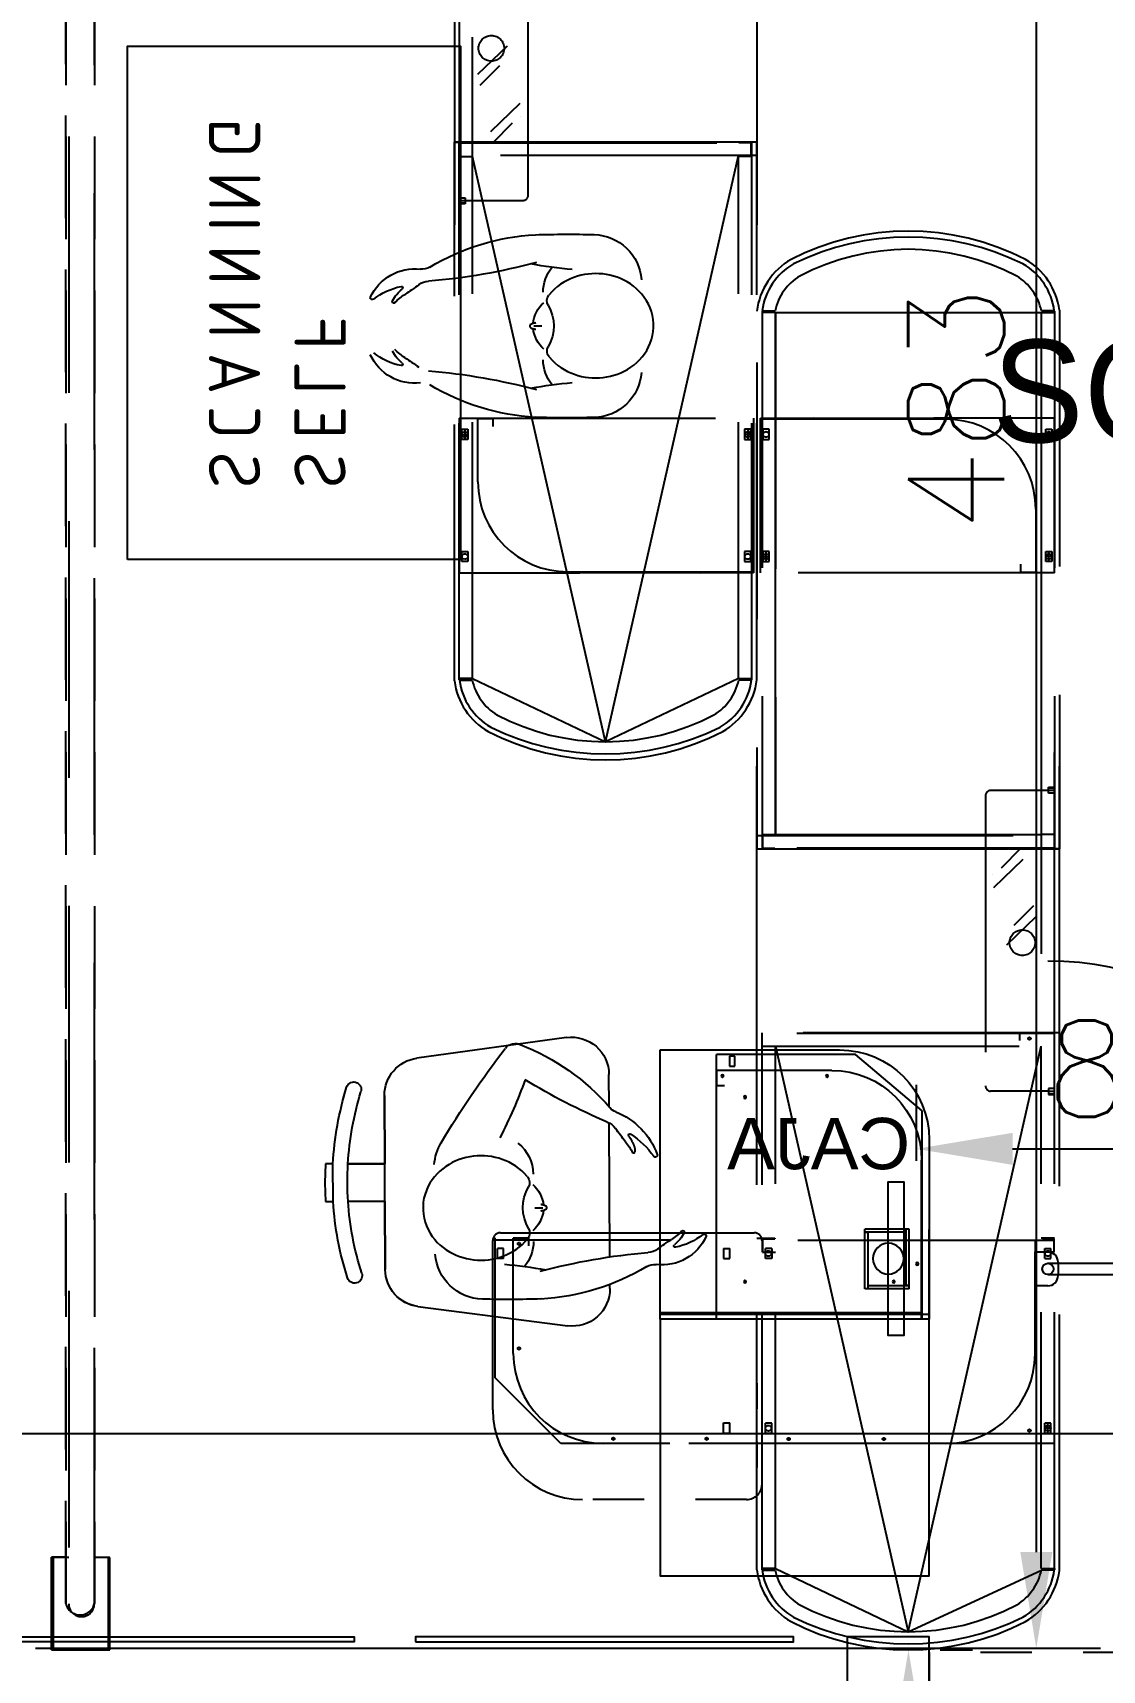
# Model space of a CAD drawing. Header units: millimetres. Extents: x 340 to 1003762, y 22 to 362022.
# Drawn here: x 402.061 to 404.147, y 42.356 to 45.548 of the extents above; entities that cross this region are included whole.
import ezdxf
from ezdxf.xclip import XClip

# ---------------------------------------------------------------- set-up
doc = ezdxf.new("R2010")
doc.units = ezdxf.units.MM
doc.header["$XCLIPFRAME"] = 0
for name, pattern in [('LSBB_P_002 - PLANTA 1° NIVEL SALA DE VENTAS$0$000_ALTILLO PROPUESTA$0$HIDDEN', [0.375, 0.25, -0.125]), ('LSBB_P_002 - PLANTA 1° NIVEL SALA DE VENTAS$0$DASHED', [0.75, 0.5, -0.25]), ('LSBB_P_002 - PLANTA 1° NIVEL SALA DE VENTAS$0$HIDDEN', [0.375, 0.25, -0.125])]:
    doc.linetypes.add(name, pattern=pattern)
for name, color, linetype in [('LSBB_P_002 - PLANTA 1° NIVEL SALA DE VENTAS$0$A-CHECKOUTS', 6, 'Continuous'), ('LSBB_P_002 - PLANTA 1° NIVEL SALA DE VENTAS$0$A-DEMOLICIONES', 30, 'LSBB_P_002 - PLANTA 1° NIVEL SALA DE VENTAS$0$DASHED'), ('LSBB_P_002 - PLANTA 1° NIVEL SALA DE VENTAS$0$COTAS 125', 2, 'Continuous'), ('XREF', 7, 'Continuous')]:
    doc.layers.add(name, color=color, linetype=linetype)
doc.styles.add('LSBB_P_002 - PLANTA 1° NIVEL SALA DE VENTAS$0$1208_Planta Primer Nivel$0$1404_Plate_Nivel Supermercado$0$ESTILO 1', font='arial.ttf', dxfattribs={"height": 0.24})
doc.styles.add('LSBB_P_002 - PLANTA 1° NIVEL SALA DE VENTAS$0$1208_Planta Primer Nivel$0$1409_Plate_1$0$1404_Sala de Ventas$0$Estilo1', font='arial.ttf', dxfattribs={"height": 0.24})
doc.styles.add('LSBB_P_002 - PLANTA 1° NIVEL SALA DE VENTAS$0$ROMANS', font='romans')
doc.dimstyles.new('LSBB_P_002 - PLANTA 1° NIVEL SALA DE VENTAS$0$DIMENSION-125', dxfattribs={"dimscale": 125, "dimtxt": 0.0015, "dimasz": 0.0015, "dimexe": 0.001, "dimexo": 0.0005, "dimgap": 0.0005, "dimtad": 1, "dimdec": 0, "dimlfac": 100, "dimzin": 0, "dimdsep": 46, "dimtxsty": 'LSBB_P_002 - PLANTA 1° NIVEL SALA DE VENTAS$0$ROMANS', "dimcen": 0.004, "dimclrd": 4, "dimclre": 8, "dimclrt": 3, "dimadec": 0, "dimazin": 0, "dimtfac": 1, "dimtdec": 0, "dimtix": 1, "dimtofl": 0, "dimtmove": 2, "dimatfit": 3, "dimfxl": 0, "dimtolj": 1, "dimtzin": 0, "dimarcsym": 0})

# ---------------------------------------------------------------- blocks, each defined once
blk = doc.blocks.new('*D265')
at = {"layer": 'LSBB_P_002 - PLANTA 1° NIVEL SALA DE VENTAS$0$COTAS 125', "color": 8, "linetype": 'Continuous', "lineweight": -2, "transparency": 16777216}
for p, q in [((819.1199, 257.2156), (819.1828, 257.2156)), ((819.9275, 253.2156), (818.9328, 253.2156))]:
    blk.add_line(p, q, dxfattribs=at)
at = {"layer": 'LSBB_P_002 - PLANTA 1° NIVEL SALA DE VENTAS$0$COTAS 125', "linetype": 'Continuous', "lineweight": -2, "transparency": 16777216}
blk.add_line((819.0578, 257.0281), (819.0578, 253.4031), dxfattribs=at)
at = {"layer": 'LSBB_P_002 - PLANTA 1° NIVEL SALA DE VENTAS$0$COTAS 125', "transparency": 16777216}
for points in [[(819.0266, 257.0281), (819.0891, 257.0281), (819.0578, 257.2156)], [(819.0266, 253.4031), (819.0891, 253.4031), (819.0578, 253.2156)]]:
    blk.add_solid(points, dxfattribs=at)
at = {"layer": 'LSBB_P_002 - PLANTA 1° NIVEL SALA DE VENTAS$0$COTAS 125', "color": 2, "transparency": 16777216, "insert": (818.9016, 255.2156), "char_height": 0.1875, "attachment_point": 5, "rotation": 90, "style": 'LSBB_P_002 - PLANTA 1° NIVEL SALA DE VENTAS$0$ROMANS'}
blk.add_mtext('\\A1;400', dxfattribs=at)
blk = doc.blocks.new('*D528')
at = {"layer": 'LSBB_P_002 - PLANTA 1° NIVEL SALA DE VENTAS$0$COTAS 125', "color": 8, "linetype": 'Continuous', "lineweight": -2, "transparency": 16777216}
for p, q in [((817.1368, 262.0489, 0), (819.4321, 262.0489, 0)), ((817.3554, 257.2189, 0), (819.4321, 257.2189, 0))]:
    blk.add_line(p, q, dxfattribs=at)
at = {"layer": 'LSBB_P_002 - PLANTA 1° NIVEL SALA DE VENTAS$0$COTAS 125', "linetype": 'Continuous', "lineweight": -2, "transparency": 16777216}
blk.add_line((819.3071, 261.8614, 0), (819.3071, 257.4064, 0), dxfattribs=at)
at = {"layer": 'LSBB_P_002 - PLANTA 1° NIVEL SALA DE VENTAS$0$COTAS 125', "transparency": 16777216}
for points in [[(819.2759, 261.8614, 0), (819.3384, 261.8614, 0), (819.3071, 262.0489, 0)], [(819.2759, 257.4064, 0), (819.3384, 257.4064, 0), (819.3071, 257.2189, 0)]]:
    blk.add_solid(points, dxfattribs=at)
at = {"layer": 'LSBB_P_002 - PLANTA 1° NIVEL SALA DE VENTAS$0$COTAS 125', "color": 2, "transparency": 16777216, "insert": (819.1509, 259.6339, 0), "char_height": 0.1875, "attachment_point": 5, "rotation": 90, "style": 'LSBB_P_002 - PLANTA 1° NIVEL SALA DE VENTAS$0$ROMANS'}
blk.add_mtext('\\A1;483', dxfattribs=at)
blk = doc.blocks.new('*D529')
at = {"layer": 'LSBB_P_002 - PLANTA 1° NIVEL SALA DE VENTAS$0$COTAS 125', "color": 8, "linetype": 'Continuous', "lineweight": -2, "transparency": 16777216}
for p, q in [((817.0743, 257.3464, 0), (817.0743, 257.7624, 0)), ((822.7223, 257.3464, 0), (822.7223, 257.7624, 0))]:
    blk.add_line(p, q, dxfattribs=at)
at = {"layer": 'LSBB_P_002 - PLANTA 1° NIVEL SALA DE VENTAS$0$COTAS 125', "linetype": 'Continuous', "lineweight": -2, "transparency": 16777216}
blk.add_line((817.2618, 257.6374, 0), (822.5348, 257.6374, 0), dxfattribs=at)
at = {"layer": 'LSBB_P_002 - PLANTA 1° NIVEL SALA DE VENTAS$0$COTAS 125', "transparency": 16777216}
for points in [[(817.2618, 257.6687, 0), (817.2618, 257.6062, 0), (817.0743, 257.6374, 0)], [(822.5348, 257.6687, 0), (822.5348, 257.6062, 0), (822.7223, 257.6374, 0)]]:
    blk.add_solid(points, dxfattribs=at)
at = {"layer": 'LSBB_P_002 - PLANTA 1° NIVEL SALA DE VENTAS$0$COTAS 125', "color": 2, "transparency": 16777216, "insert": (819.8983, 257.7937, 0), "char_height": 0.1875, "attachment_point": 5, "style": 'LSBB_P_002 - PLANTA 1° NIVEL SALA DE VENTAS$0$ROMANS'}
blk.add_mtext('\\A1;565', dxfattribs=at)
blk = doc.blocks.new('*D530')
at = {"layer": 'LSBB_P_002 - PLANTA 1° NIVEL SALA DE VENTAS$0$COTAS 125', "color": 8, "linetype": 'Continuous', "lineweight": -2, "transparency": 16777216}
for p, q in [((819.0733, 258.1692, 0), (819.0733, 258.3173, 0)), ((819.8983, 257.5943, 0), (819.8983, 258.3173, 0))]:
    blk.add_line(p, q, dxfattribs=at)
at = {"layer": 'LSBB_P_002 - PLANTA 1° NIVEL SALA DE VENTAS$0$COTAS 125', "linetype": 'Continuous', "lineweight": -2, "transparency": 16777216}
blk.add_line((819.2608, 258.1923, 0), (819.7108, 258.1923, 0), dxfattribs=at)
at = {"layer": 'LSBB_P_002 - PLANTA 1° NIVEL SALA DE VENTAS$0$COTAS 125', "transparency": 16777216}
for points in [[(819.2608, 258.2235, 0), (819.2608, 258.161, 0), (819.0733, 258.1923, 0)], [(819.7108, 258.2235, 0), (819.7108, 258.161, 0), (819.8983, 258.1923, 0)]]:
    blk.add_solid(points, dxfattribs=at)
at = {"layer": 'LSBB_P_002 - PLANTA 1° NIVEL SALA DE VENTAS$0$COTAS 125', "color": 2, "transparency": 16777216, "insert": (819.4858, 258.3485, 0), "char_height": 0.1875, "attachment_point": 5, "style": 'LSBB_P_002 - PLANTA 1° NIVEL SALA DE VENTAS$0$ROMANS'}
blk.add_mtext('\\A1;83', dxfattribs=at)
blk = doc.blocks.new('LSBB_P_002 - PLANTA 1° NIVEL SALA DE VENTAS$0$self scanning (16.03.2016)')
at = {"layer": 'LSBB_P_002 - PLANTA 1° NIVEL SALA DE VENTAS$0$A-CHECKOUTS'}
for p, q in [((5899.99, 1693), (5899.99, 1777.95, 0)), ((5800.25, 1625.57), (5829.47, 1629.33)), ((5800.26, 1625.57), (5829.47, 1629.33)), ((5899.99, 1628.06), (5847.49, 1628.06)), ((5847.49, 1628.06), (5847.49, 1575.56)), ((5858.49, 1628.06), (5858.49, 1576.46)), ((5898.49, 1628.06), (5898.49, 1597.06)), ((5898.59, 1628.06), (5898.59, 1587.46)), ((5899.99, 1593.06), (5899.99, 1628.06)), ((5899.99, 1627.11), (5847.49, 1627.11)), ((5898.59, 1626.78), (5847.49, 1626.76)), ((5837.7, 1622.05), (5837.69, 1621.27)), ((5837.7, 1622.05), (5837.7, 1621.27)), ((5887.44, 1622.14), (5887.44, 1611.14)), ((5888.04, 1622.14), (5887.44, 1622.14)), ((5888.04, 1622.14), (5888.04, 1611.14)), ((5896.09, 1622.14), (5888.09, 1622.14)), ((5888.09, 1622.14), (5888.09, 1621.54)), ((5896.09, 1621.54), (5888.09, 1621.54)), ((5896.09, 1621.49), (5895.49, 1621.49)), ((5895.49, 1621.49), (5895.49, 1610.49)), ((5896.09, 1622.14), (5896.09, 1621.54)), ((5896.09, 1622.14), (5896.09, 1621.54)), ((5896.09, 1621.49), (5896.09, 1610.49)), ((5793.89, 1618.36), (5793.83, 1605.04)), ((5793.83, 1605.04), (5793.89, 1618.36)), ((5837.67, 1615.9), (5837.55, 1589.76)), ((5837.67, 1615.9), (5837.55, 1589.76)), ((5888.04, 1611.14), (5887.44, 1611.14)), ((5895.44, 1611.09), (5887.44, 1611.09)), ((5887.44, 1611.09), (5887.44, 1610.49)), ((5895.44, 1610.49), (5887.44, 1610.49)), ((5895.44, 1611.09), (5895.44, 1610.49)), ((5896.09, 1610.49), (5895.49, 1610.49)), ((5823.05, 1606.32), (5824.62, 1606.31)), ((5782.13, 1601.44), (5782.25, 1605.09)), ((5782.13, 1601.44), (5782.25, 1605.09)), ((5782.25, 1605.09), (5783.72, 1605.09)), ((5782.25, 1605.09), (5783.72, 1605.09)), ((5783.72, 1605.09), (5783.68, 1597.79)), ((5786.64, 1605.07), (5793.83, 1605.04)), ((5786.64, 1605.07), (5793.83, 1605.04)), ((5782.22, 1597.79), (5782.13, 1601.44)), ((5782.22, 1597.79), (5782.13, 1601.44)), ((5783.68, 1597.79), (5782.22, 1597.79)), ((5783.68, 1597.79), (5782.22, 1597.79)), ((5786.61, 1597.77), (5793.8, 1597.74)), ((5793.8, 1597.74), (5786.61, 1597.77)), ((5793.74, 1584.43), (5793.8, 1597.74)), ((5837.54, 1586.64), (5837.51, 1580.34)), ((5837.54, 1586.64), (5837.51, 1580.34)), ((5898.59, 1587.46), (5885.59, 1576.46)), ((5860.04, 1582.56), (5858.54, 1582.56)), ((5858.54, 1582.56), (5858.54, 1579.56)), ((5829.22, 1573.14), (5800.04, 1577.16)), ((5829.22, 1573.14), (5800.04, 1577.16)), ((5880.99, 1579.56), (5858.54, 1579.56)), ((5861.04, 1576.76), (5861.04, 1578.76)), ((5861.04, 1578.76), (5862.04, 1578.76)), ((5862.04, 1576.76), (5861.04, 1576.76)), ((5862.04, 1578.76), (5862.04, 1576.76)), ((5847.49, 1575.56), (5882.49, 1575.56)), ((5885.59, 1576.46), (5858.49, 1576.46)), ((5824.42, 1434.48), (5822.84, 1434.49))]:
    blk.add_line(p, q, dxfattribs=at)
at = {"layer": 'LSBB_P_002 - PLANTA 1° NIVEL SALA DE VENTAS$0$A-CHECKOUTS', "color": 8, "linetype": 'LSBB_P_002 - PLANTA 1° NIVEL SALA DE VENTAS$0$HIDDEN'}
blk.add_line((5979.99, 1693), (5899.99, 1693), dxfattribs=at)
at = {"layer": 'LSBB_P_002 - PLANTA 1° NIVEL SALA DE VENTAS$0$A-CHECKOUTS', "elevation": 0}
blk.add_lwpolyline([(5883.99, 1705.95), (5899.99, 1705.95), (5899.99, 1689.95), (5883.99, 1689.95)], close=True, dxfattribs=at)
at = {"layer": 'LSBB_P_002 - PLANTA 1° NIVEL SALA DE VENTAS$0$A-CHECKOUTS'}
for points in [[(5714.09, 1689.95), (5787.79, 1689.95), (5787.79, 1690.95), (5714.09, 1690.95)], [(5799.79, 1690.95), (5873.49, 1690.95), (5873.49, 1689.95), (5799.79, 1689.95)]]:
    blk.add_lwpolyline(points, close=True, dxfattribs=at)
for points in [[(5847.49, 1628.06), (5847.49, 1678.06), (5899.99, 1678.06), (5899.99, 1610.56)], [(5891.99, 1616.24), (5891.99, 1601.24), (5894.99, 1601.24), (5894.99, 1631.24), (5891.99, 1631.24), (5891.99, 1616.24)], [(5821.64, 1600.32), (5821.56, 1600.22), (5821.05, 1599.66), (5820.5, 1599.13), (5819.92, 1598.65), (5819.32, 1598.22), (5818.69, 1597.82), (5818.04, 1597.47), (5817.38, 1597.17), (5816.71, 1596.9), (5816.02, 1596.68), (5815.32, 1596.5), (5814.62, 1596.36), (5813.92, 1596.26), (5813.21, 1596.21), (5812.5, 1596.19), (5811.79, 1596.21), (5811.08, 1596.28), (5810.38, 1596.38), (5809.68, 1596.53), (5808.98, 1596.71), (5808.3, 1596.94), (5807.62, 1597.21), (5806.96, 1597.52), (5806.32, 1597.88), (5805.7, 1598.28), (5805.1, 1598.72), (5804.52, 1599.2), (5803.98, 1599.73), (5803.47, 1600.3), (5803.01, 1600.91), (5802.59, 1601.56), (5802.21, 1602.24), (5801.9, 1602.96), (5801.64, 1603.7), (5801.44, 1604.46), (5801.31, 1605.23), (5801.25, 1606.02), (5801.25, 1606.81), (5801.32, 1607.59), (5801.46, 1608.37), (5801.66, 1609.13), (5801.93, 1609.86), (5802.25, 1610.57), (5802.63, 1611.25), (5803.06, 1611.9), (5803.53, 1612.5), (5804.04, 1613.07), (5804.59, 1613.59), (5805.16, 1614.07), (5805.77, 1614.51), (5806.4, 1614.9), (5807.04, 1615.25), (5807.71, 1615.56), (5808.38, 1615.82), (5809.07, 1616.04), (5809.76, 1616.22), (5810.47, 1616.36), (5811.17, 1616.46), (5811.88, 1616.52), (5812.59, 1616.53), (5813.3, 1616.51), (5814.01, 1616.45), (5814.71, 1616.34), (5815.41, 1616.2), (5816.11, 1616.01), (5816.79, 1615.79), (5817.46, 1615.52), (5818.12, 1615.2), (5818.77, 1614.85), (5819.39, 1614.45), (5819.99, 1614.01), (5820.57, 1613.52), (5821.11, 1612.99), (5821.62, 1612.42), (5821.7, 1612.32)], [(5824.23, 1606.92), (5824.25, 1606.91), (5824.32, 1606.9), (5824.4, 1606.89), (5824.48, 1606.88), (5824.58, 1606.86), (5824.68, 1606.83), (5824.8, 1606.8), (5824.93, 1606.75), (5825.06, 1606.69), (5825.19, 1606.62), (5825.3, 1606.53), (5825.38, 1606.42), (5825.41, 1606.31), (5825.38, 1606.19), (5825.3, 1606.08), (5825.18, 1605.99), (5825.05, 1605.92), (5824.92, 1605.86), (5824.8, 1605.82), (5824.68, 1605.79), (5824.57, 1605.76), (5824.48, 1605.74), (5824.39, 1605.73), (5824.31, 1605.72), (5824.24, 1605.71), (5824.23, 1605.71)], [(5793.83, 1605.04), (5793.8, 1597.74), (5793.74, 1584.43)], [(5842.12, 1595.6), (5842.14, 1595.61), (5842.26, 1595.65), (5842.38, 1595.65), (5842.47, 1595.6), (5842.55, 1595.52), (5842.6, 1595.4), (5842.62, 1595.27), (5842.63, 1595.14), (5842.63, 1595.02), (5842.62, 1594.9), (5842.6, 1594.8), (5842.58, 1594.71), (5842.57, 1594.62), (5842.55, 1594.55), (5842.53, 1594.48), (5842.51, 1594.42), (5842.49, 1594.36), (5842.47, 1594.31), (5842.46, 1594.26), (5842.44, 1594.21), (5842.42, 1594.16), (5842.4, 1594.12), (5842.39, 1594.08), (5842.37, 1594.04), (5842.35, 1594), (5842.34, 1593.96), (5842.32, 1593.92), (5842.3, 1593.89), (5842.28, 1593.85), (5842.26, 1593.81), (5842.24, 1593.77), (5842.22, 1593.72), (5842.19, 1593.68), (5842.17, 1593.63), (5842.14, 1593.59), (5842.11, 1593.53), (5842.07, 1593.48), (5842.03, 1593.42), (5842, 1593.37)], [(5743.59, 1479.95), (5743.59, 1379.95), (5808.59, 1379.95), (5808.59, 1479.95), (5743.59, 1479.95)], [(5825.83, 1440.47), (5825.91, 1440.57), (5826.42, 1441.14), (5826.97, 1441.66), (5827.54, 1442.14), (5828.15, 1442.58), (5828.78, 1442.97), (5829.42, 1443.32), (5830.09, 1443.63), (5830.76, 1443.89), (5831.45, 1444.11), (5832.14, 1444.29), (5832.85, 1444.43), (5833.55, 1444.53), (5834.26, 1444.59), (5834.97, 1444.6), (5835.68, 1444.58), (5836.39, 1444.52), (5837.09, 1444.41), (5837.79, 1444.27), (5838.49, 1444.08), (5839.17, 1443.85), (5839.84, 1443.59), (5840.5, 1443.27), (5841.15, 1442.92), (5841.77, 1442.52), (5842.37, 1442.08), (5842.95, 1441.59), (5843.49, 1441.06), (5844, 1440.49), (5844.46, 1439.88), (5844.88, 1439.23), (5845.25, 1438.55), (5845.57, 1437.84), (5845.83, 1437.1), (5846.02, 1436.34), (5846.16, 1435.56), (5846.22, 1434.78), (5846.22, 1433.99), (5846.14, 1433.2), (5846.01, 1432.43), (5845.8, 1431.67), (5845.54, 1430.93), (5845.22, 1430.22), (5844.84, 1429.54), (5844.41, 1428.9), (5843.94, 1428.29), (5843.43, 1427.73), (5842.88, 1427.2), (5842.3, 1426.72), (5841.7, 1426.28), (5841.07, 1425.89), (5840.42, 1425.54), (5839.76, 1425.23), (5839.09, 1424.97), (5838.4, 1424.75), (5837.7, 1424.57), (5837, 1424.43), (5836.3, 1424.33), (5835.59, 1424.28), (5834.88, 1424.26), (5834.17, 1424.28), (5833.46, 1424.35), (5832.76, 1424.45), (5832.06, 1424.59), (5831.36, 1424.78), (5830.68, 1425.01), (5830, 1425.28), (5829.34, 1425.59), (5828.7, 1425.95), (5828.08, 1426.34), (5827.48, 1426.79), (5826.9, 1427.27), (5826.36, 1427.8), (5825.85, 1428.37), (5825.77, 1428.47)], [(5823.24, 1433.88), (5823.22, 1433.88), (5823.15, 1433.89), (5823.07, 1433.9), (5822.98, 1433.92), (5822.89, 1433.94), (5822.78, 1433.97), (5822.67, 1434), (5822.54, 1434.04), (5822.41, 1434.1), (5822.28, 1434.17), (5822.17, 1434.26), (5822.09, 1434.37), (5822.06, 1434.49), (5822.09, 1434.61), (5822.17, 1434.71), (5822.28, 1434.8), (5822.41, 1434.88), (5822.55, 1434.93), (5822.67, 1434.97), (5822.79, 1435.01), (5822.89, 1435.03), (5822.99, 1435.05), (5823.08, 1435.07), (5823.15, 1435.08), (5823.23, 1435.09), (5823.24, 1435.09)]]:
    blk.add_lwpolyline(points, dxfattribs=at)
for centre, radius in [((5864.04, 1620.71), 0.25), ((5891.99, 1616.24), 3), ((5893.04, 1620.71), 0.25), ((5897.64, 1617.26), 0.25), ((5893.04, 1589.71), 0.25), ((5864.04, 1584.76), 0.25), ((5859.64, 1580.66), 0.25), ((5880.04, 1580.66), 0.25)]:
    blk.add_circle(centre, radius, dxfattribs=at)
at = {"layer": 'LSBB_P_002 - PLANTA 1° NIVEL SALA DE VENTAS$0$A-CHECKOUTS', "color": 8, "linetype": 'LSBB_P_002 - PLANTA 1° NIVEL SALA DE VENTAS$0$HIDDEN'}
blk.add_arc((5899.06, 1696.92), 81.03, 357.2255, 89.3382, dxfattribs=at)
at = {"layer": 'LSBB_P_002 - PLANTA 1° NIVEL SALA DE VENTAS$0$A-CHECKOUTS'}
for centre, radius, start, end in [((5830.4, 1622.09), 7.3, 359.743, 97.3376), ((5830.4, 1622.09), 7.3, 359.7454, 97.3315), ((5801.19, 1618.33), 7.3, 97.3376, 179.743), ((5801.19, 1618.32), 7.3, 97.3407, 179.7354), ((5813.09, 1614.65), 9.49, 91.5058, 175.7847), ((5817.93, 1430.47), 193.73, 88.1276, 91.5059), ((5821.9, 1579.58), 44.59, 58.9883, 86.9751), ((5845.63, 1601.16), 62.04, 162.3151, 176.3704), ((5845.63, 1601.16), 62.04, 162.3151, 176.3704), ((5787.92, 1619.56), 1.46, 63.178, 162.3151), ((5787.92, 1619.56), 1.46, 63.1837, 162.2975), ((5845.63, 1601.16), 59.12, 162.3409, 176.2037), ((5845.63, 1601.16), 59.12, 162.3409, 176.2037), ((5787.92, 1619.56), 1.46, 341.2723, 63.178), ((5787.92, 1619.56), 1.46, 341.2723, 63.178), ((5808.32, 1713.3), 96.38, 275.2389, 280.0795), ((5855.01, 1734.47), 119.83, 255.0379, 265.268), ((5815.19, 1612.93), 7.6, 359.743, 39.6094), ((5846.38, 1620.29), 2.92, 238.9881, 276.8684), ((5845.15, 1612.13), 2.92, 49.6219, 90.4245), ((5847.86, 1607.99), 9.47, 24.3232, 96.8684), ((5820.38, 1611.23), 1.7, 329.4058, 39.5302), ((5866.82, 1639.93), 32.33, 232.2812, 238.083), ((5844.38, 1603.89), 10.12, 43.7685, 58.0824), ((5850.44, 1613.75), 0.285, 79.7417, 231.2129), ((5845.7, 1607.85), 7.29, 27.6334, 51.2128), ((5848.01, 1601.77), 12.51, 51.3656, 78.4775), ((5856.08, 1611.88), 0.42, 232.9442, 0.9653), ((5828.74, 1606.29), 8.01, 149.4063, 210.0797), ((5818.43, 1606.1), 6.36, 6.4178, 48.1798), ((5851.92, 1611.06), 0.289, 215.5292, 35.5304), ((5818.44, 1606.58), 6.36, 311.3062, 353.0681), ((5845.63, 1601.16), 59.12, 176.2037, 183.2822), ((5820.34, 1601.42), 1.7, 319.9558, 30.0802), ((5815.13, 1599.78), 7.6, 307.5555, 359.743), ((5845.63, 1601.16), 62.04, 183.1155, 197.171), ((5845.62, 1601.16), 62.03, 183.1147, 197.1733), ((5845.63, 1601.16), 59.12, 183.2822, 197.171), ((5845.63, 1601.16), 59.12, 183.2822, 197.171), ((5812.92, 1598.53), 9.49, 183.6566, 210.94), ((5833.59, 1600.84), 14.21, 291.6923, 339.8298), ((5831.16, 1607.44), 18.77, 304.4448, 323.4823), ((5846.57, 1596.07), 0.379, 339.8294, 148.7306), ((5880.99, 1597.06), 17.5, 270, 0), ((5970.94, 1693.25), 193.73, 210.94, 217.521), ((5730.48, 1548.72), 96.38, 19.804, 27.1315), ((5865.56, 1572.74), 32.33, 140.0898, 145.8916), ((5832.99, 1599.98), 10.12, 320.0906, 334.4044), ((5835.48, 1596.63), 7.29, 324.1025, 333.4341), ((5882.49, 1593.06), 17.5, 270, 0), ((5883.82, 1479.24), 119.83, 112.9047, 121.5273), ((5836.29, 1592.4), 2.92, 287.7491, 328.5519), ((5841.62, 1592.19), 0.285, 144.1025, 304.4437), ((5804.06, 1616.08), 44.59, 291.1981, 319.0207), ((5839.92, 1584.92), 2.92, 111.6918, 139.0201), ((5787.75, 1583.27), 1.46, 296.308, 17.171), ((5787.75, 1583.27), 1.46, 296.3005, 17.1814), ((5801.04, 1584.39), 7.3, 179.743, 262.148), ((5801.04, 1584.39), 7.3, 179.7457, 262.1421), ((5787.75, 1583.27), 1.46, 197.171, 296.308), ((5787.75, 1583.27), 1.46, 197.171, 296.308), ((5830.21, 1580.37), 7.3, 262.148, 359.743), ((5830.21, 1580.37), 7.3, 262.1444, 359.7511), ((5819.22, 1576.75), 2.44, 218.6949, 298.2244), ((5825.56, 1407.75), 44.59, 93.0249, 121.0117), ((5829.54, 1258.64), 193.73, 88.4941, 91.8724), ((5834.38, 1442.82), 9.49, 4.2153, 88.4942), ((5792.46, 1562.64), 119.83, 274.732, 284.9621), ((5839.15, 1541.47), 96.38, 259.9205, 264.7611), ((5832.28, 1441.1), 7.6, 140.3906, 180.257), ((5799.6, 1436.16), 9.47, 83.1316, 155.6768), ((5780.64, 1468.1), 32.33, 301.917, 307.7188), ((5799.46, 1429.94), 12.51, 101.5225, 128.6344), ((5801.77, 1436.02), 7.29, 128.7872, 152.3666), ((5803.09, 1432.06), 10.12, 121.9176, 136.2315), ((5797.02, 1441.92), 0.285, 308.7871, 100.2583), ((5827.13, 1439.37), 1.7, 139.9558, 210.0802), ((5829.03, 1434.22), 6.36, 131.3062, 173.0681), ((5818.73, 1434.5), 8.01, 329.4063, 30.0797), ((5829.03, 1434.7), 6.36, 186.4178, 228.1798), ((5795.55, 1429.73), 0.289, 35.5292, 215.5304), ((5803.09, 1436.9), 10.12, 223.7685, 238.0824), ((5827.09, 1429.56), 1.7, 149.4058, 219.5302), ((5791.39, 1428.91), 0.42, 52.9442, 180.9653), ((5799.6, 1432.81), 9.47, 204.3232, 276.8684), ((5799.46, 1439.02), 12.51, 231.3656, 258.4775), ((5801.77, 1432.95), 7.29, 207.6334, 231.2128), ((5797.02, 1427.04), 0.285, 259.7417, 51.2129), ((5780.64, 1400.86), 32.33, 52.2812, 58.083), ((5832.28, 1427.87), 7.6, 179.743, 219.6094), ((5802.32, 1428.67), 2.92, 229.6219, 270.4245), ((5801.09, 1420.5), 2.92, 58.9881, 96.8684), ((5792.46, 1306.33), 119.83, 75.0379, 85.268), ((5839.15, 1327.49), 96.38, 95.2389, 100.0795), ((5834.38, 1426.15), 9.49, 271.5058, 355.7847), ((5825.56, 1461.22), 44.59, 238.9883, 266.9751), ((5829.54, 1610.32), 193.73, 268.1276, 271.5059)]:
    blk.add_arc(centre, radius, start, end, dxfattribs=at)
at = {"layer": 'LSBB_P_002 - PLANTA 1° NIVEL SALA DE VENTAS$0$A-CHECKOUTS', "style": 'LSBB_P_002 - PLANTA 1° NIVEL SALA DE VENTAS$0$1208_Planta Primer Nivel$0$1409_Plate_1$0$1404_Sala de Ventas$0$Estilo1'}
blk.add_text('CAJA', height=10, rotation=179.999, dxfattribs=at).set_placement((5896.27, 1598.81))
at = {"layer": 'LSBB_P_002 - PLANTA 1° NIVEL SALA DE VENTAS$0$A-CHECKOUTS', "insert": (5759.46, 1466.07), "char_height": 10, "width": 435.7686, "attachment_point": 7, "rotation": 269.999, "style": 'LSBB_P_002 - PLANTA 1° NIVEL SALA DE VENTAS$0$1208_Planta Primer Nivel$0$1409_Plate_1$0$1404_Sala de Ventas$0$Estilo1'}
blk.add_mtext('{\\Fisocp3|c0;\\T1.35;SELF\\PSCANNING}', dxfattribs=at)
blk = doc.blocks.new('LSBB_P_002 - PLANTA 1° NIVEL SALA DE VENTAS$0$DEMOL')
at = {"layer": 'LSBB_P_002 - PLANTA 1° NIVEL SALA DE VENTAS$0$A-DEMOLICIONES', "linetype": 'LSBB_P_002 - PLANTA 1° NIVEL SALA DE VENTAS$0$000_ALTILLO PROPUESTA$0$HIDDEN', "ltscale": 0.8}
for p, q in [((1017.4144, 257.3061), (1017.4144, 261.6652)), ((1017.4144, 261.6652), (1017.4144, 257.3061)), ((1017.4701, 261.6652), (1017.4701, 257.3061)), ((1017.4701, 261.6652), (1017.4701, 257.3061)), ((1017.3866, 257.2156), (1017.3866, 257.3965)), ((1017.3866, 257.3965), (1017.4144, 257.3965)), ((1017.4144, 257.3965), (1017.3866, 257.3965)), ((1017.3866, 257.2156), (1017.3866, 257.3965)), ((1017.4701, 257.3965), (1017.4979, 257.3965)), ((1017.4701, 257.3965), (1017.4979, 257.3965)), ((1017.4979, 257.2156), (1017.4979, 257.3965)), ((1017.4979, 257.3965), (1017.4979, 257.2156)), ((1017.3866, 257.2156), (1017.4979, 257.2156)), ((1017.4979, 257.2156), (1017.3866, 257.2156))]:
    blk.add_line(p, q, dxfattribs=at)
at = {"layer": 'LSBB_P_002 - PLANTA 1° NIVEL SALA DE VENTAS$0$A-DEMOLICIONES'}
for p, q in [((1017.4201, 261.6656), (1017.4201, 257.3056)), ((1017.4201, 261.6656), (1017.4201, 257.3056)), ((1017.4701, 257.3046), (1017.4701, 261.6656)), ((1017.4701, 257.3046), (1017.4701, 261.6656)), ((1018.1817, 261.5651), (1018.1817, 259.993)), ((1018.3163, 260.0507), (1018.3163, 260.6165)), ((1018.2077, 259.1088), (1018.2077, 260.5392)), ((1018.1817, 260.4665), (1018.1817, 259.8795)), ((1018.2181, 260.2865), (1018.2756, 260.3421)), ((1018.2226, 260.2655), (1018.2608, 260.3037)), ((1018.2432, 260.1748), (1018.3008, 260.2304)), ((1018.3018, 260.2036), (1018.3018, 260.2036)), ((1018.2478, 260.1538), (1018.2859, 260.192)), ((1018.1722, 260.1542), (1018.6486, 260.1542)), ((1018.1722, 259.1043), (1018.1722, 260.1542)), ((1018.1817, 260.1542), (1018.2077, 260.1542)), ((1018.1817, 259.1066), (1018.1817, 260.1542)), ((1018.1817, 260.153), (1018.2054, 260.153)), ((1018.1822, 260.1265), (1018.1822, 260.153)), ((1018.1844, 260.153), (1018.7272, 260.153)), ((1018.2054, 260.1542), (1018.2054, 260.153)), ((1018.7272, 260.1542), (1018.7272, 260.153)), ((1018.7522, 260.1542), (1018.7272, 260.1542)), ((1018.7509, 260.153), (1018.7272, 260.153)), ((1018.7509, 260.153), (1018.7509, 260.128)), ((1018.7509, 260.1265), (1018.7509, 260.153)), ((1018.7622, 260.1542), (1018.7522, 260.1542)), ((1018.7522, 259.1066), (1018.7522, 260.1542)), ((1018.7622, 259.1066), (1018.7622, 260.1542)), ((1018.7622, 260.128), (1018.1721, 260.128)), ((1018.1822, 260.1265), (1018.2077, 260.1265)), ((1018.7262, 259.1088), (1018.7262, 260.128)), ((1018.7509, 260.1265), (1018.7262, 260.1265)), ((1018.1813, 260.0407), (1018.3074, 260.0407)), ((1018.1817, 260.0342), (1018.1817, 260.0457)), ((1018.1817, 260.0457), (1018.1932, 260.0457)), ((1018.1932, 260.0457), (1018.1932, 260.0342)), ((1018.1932, 260.0457), (1018.1932, 260.0342)), ((1018.1932, 260.0352), (1018.1817, 260.0352)), ((1018.1932, 260.0342), (1018.1817, 260.0342)), ((1018.7722, 259.8247), (1018.7722, 258.7771)), ((1018.7722, 259.8247), (1018.7822, 259.8247)), ((1018.7722, 259.8247), (1018.7822, 259.8247)), ((1018.7822, 259.8247), (1018.7722, 259.8247)), ((1018.7822, 259.8247), (1018.7722, 259.8247)), ((1018.7822, 259.8234), (1018.7722, 259.8234)), ((1018.7982, 259.8224), (1018.7722, 259.8224)), ((1018.7726, 259.8257), (1018.7976, 259.8257)), ((1018.7822, 259.8247), (1018.7822, 259.8257)), ((1018.7822, 259.8247), (1018.7822, 259.8234)), ((1018.7982, 259.8224), (1018.7982, 258.8033)), ((1019.3166, 259.8224), (1019.3426, 259.8224)), ((1019.3166, 259.8224), (1019.3426, 259.8224)), ((1019.3166, 259.8224), (1019.3166, 258.3921)), ((1019.3421, 259.8257), (1019.3171, 259.8257)), ((1019.3326, 259.8247), (1019.3326, 259.8257)), ((1019.3326, 259.8247), (1019.3426, 259.8247)), ((1019.3326, 259.8247), (1019.3326, 259.8234)), ((1019.3326, 259.8247), (1019.3426, 259.8247)), ((1019.3326, 259.8234), (1019.3426, 259.8234)), ((1019.3426, 259.8224), (1019.3426, 259.8247)), ((1019.3426, 259.8247), (1019.3426, 258.7771)), ((1019.3521, 259.827), (1019.3521, 258.7771)), ((1018.7622, 259.7247), (1018.7622, 258.7771)), ((1018.1817, 259.6161), (1018.7553, 259.6161)), ((1018.1867, 259.5746), (1018.1867, 259.5946)), ((1018.1867, 259.5946), (1018.1987, 259.5946)), ((1018.1927, 259.5946), (1018.1927, 259.5746)), ((1018.1987, 259.5946), (1018.1987, 259.5746)), ((1018.2182, 259.492), (1018.2182, 259.6161)), ((1018.2482, 259.6148), (1018.2182, 259.6148)), ((1018.2482, 259.5998), (1018.2482, 259.6148)), ((1018.7503, 259.5946), (1018.7383, 259.5946)), ((1018.7383, 259.5946), (1018.7383, 259.5746)), ((1018.7443, 259.5946), (1018.7443, 259.5746)), ((1018.7503, 259.5746), (1018.7503, 259.5946)), ((1018.769, 259.6161), (1019.1076, 259.6161)), ((1018.786, 259.5946), (1018.774, 259.5946)), ((1018.774, 259.5946), (1018.774, 259.5746)), ((1018.786, 259.5746), (1018.786, 259.5946)), ((1019.3426, 259.6161), (1019.1076, 259.6161)), ((1019.3256, 259.5946), (1019.3376, 259.5946)), ((1019.3256, 259.5746), (1019.3256, 259.5946)), ((1019.3376, 259.5946), (1019.3376, 259.5746)), ((1018.1867, 259.5846), (1018.1987, 259.5846)), ((1018.1987, 259.5746), (1018.1867, 259.5746)), ((1018.7503, 259.5846), (1018.7383, 259.5846)), ((1018.7383, 259.5746), (1018.7503, 259.5746)), ((1018.774, 259.5746), (1018.786, 259.5746)), ((1019.3376, 259.5746), (1019.3256, 259.5746)), ((1019.3061, 259.4393), (1019.3061, 259.3152)), ((1018.1867, 259.3367), (1018.1867, 259.3567)), ((1018.1867, 259.3567), (1018.1987, 259.3567)), ((1018.1987, 259.3367), (1018.1867, 259.3367)), ((1018.1987, 259.3567), (1018.1987, 259.3367)), ((1018.7503, 259.3567), (1018.7383, 259.3567)), ((1018.7383, 259.3567), (1018.7383, 259.3367)), ((1018.7383, 259.3367), (1018.7503, 259.3367)), ((1018.7503, 259.3367), (1018.7503, 259.3567)), ((1018.786, 259.3567), (1018.774, 259.3567)), ((1018.774, 259.3567), (1018.774, 259.3367)), ((1018.774, 259.3467), (1018.786, 259.3467)), ((1018.774, 259.3367), (1018.786, 259.3367)), ((1018.78, 259.3367), (1018.78, 259.3567)), ((1018.786, 259.3367), (1018.786, 259.3567)), ((1019.3256, 259.3567), (1019.3376, 259.3567)), ((1019.3256, 259.3367), (1019.3256, 259.3567)), ((1019.3376, 259.3467), (1019.3256, 259.3467)), ((1019.3376, 259.3367), (1019.3256, 259.3367)), ((1019.3316, 259.3367), (1019.3316, 259.3567)), ((1019.3376, 259.3567), (1019.3376, 259.3367)), ((1018.1817, 259.3152), (1018.4167, 259.3152)), ((1018.7553, 259.3152), (1018.4167, 259.3152)), ((1019.3426, 259.3152), (1018.769, 259.3152)), ((1019.2761, 259.3315), (1019.2761, 259.3165)), ((1019.2761, 259.3165), (1019.3061, 259.3165)), ((1018.1817, 259.1088), (1018.1817, 259.1066)), ((1018.2077, 259.1088), (1018.1817, 259.1088)), ((1018.2077, 259.1088), (1018.1817, 259.1088)), ((1018.1917, 259.1078), (1018.1817, 259.1078)), ((1018.1917, 259.1066), (1018.1817, 259.1066)), ((1018.1917, 259.1066), (1018.1817, 259.1066)), ((1018.1822, 259.1056), (1018.2072, 259.1056)), ((1018.1917, 259.1066), (1018.1917, 259.1078)), ((1018.1917, 259.1066), (1018.1917, 259.1056)), ((1018.7262, 259.1088), (1018.7522, 259.1088)), ((1018.7517, 259.1056), (1018.7267, 259.1056)), ((1018.7422, 259.1078), (1018.7522, 259.1078)), ((1018.7422, 259.1066), (1018.7422, 259.1078)), ((1018.7522, 259.1066), (1018.7422, 259.1066)), ((1018.7522, 259.1066), (1018.7422, 259.1066)), ((1018.7422, 259.1066), (1018.7522, 259.1066)), ((1018.7422, 259.1066), (1018.7522, 259.1066)), ((1018.7422, 259.1066), (1018.7422, 259.1056)), ((1019.3426, 258.4648), (1019.3426, 259.0518)), ((1019.3426, 257.3742), (1019.3426, 258.9383)), ((1019.343, 258.8906), (1019.2169, 258.8906)), ((1019.3311, 258.8856), (1019.3311, 258.8971)), ((1019.3311, 258.8856), (1019.3311, 258.8971)), ((1019.3311, 258.8971), (1019.3426, 258.8971)), ((1019.3311, 258.8961), (1019.3426, 258.8961)), ((1019.3426, 258.8971), (1019.3426, 258.8856)), ((1019.208, 258.8806), (1019.208, 258.3148)), ((1019.3426, 258.8856), (1019.3311, 258.8856)), ((1018.7622, 258.8033), (1019.3522, 258.8033)), ((1018.7734, 258.8048), (1018.7982, 258.8048)), ((1018.7734, 258.8048), (1018.7734, 258.7783)), ((1018.7734, 258.7783), (1018.7734, 258.8033)), ((1019.3421, 258.8048), (1019.3166, 258.8048)), ((1019.3421, 258.8048), (1019.3421, 258.7783)), ((1018.7622, 258.7771), (1018.7722, 258.7771)), ((1018.7722, 258.7771), (1018.7972, 258.7771)), ((1018.7734, 258.7783), (1018.7972, 258.7783)), ((1019.3399, 258.7783), (1018.7972, 258.7783)), ((1018.7972, 258.7771), (1018.7972, 258.7783)), ((1019.3522, 258.7771), (1018.8757, 258.7771)), ((1019.2765, 258.7775), (1019.2384, 258.7393)), ((1019.3426, 258.7771), (1019.3166, 258.7771)), ((1019.3189, 258.7771), (1019.3189, 258.7783)), ((1019.3426, 258.7783), (1019.3189, 258.7783)), ((1019.2225, 258.7276), (1019.2225, 258.7276)), ((1019.2811, 258.7565), (1019.2235, 258.7009)), ((1019.3017, 258.6658), (1019.2635, 258.6276)), ((1019.3063, 258.6447), (1019.2487, 258.5892)), ((1019.3522, 258.4183), (1018.7622, 258.4183)), ((1018.7622, 257.3719), (1018.7622, 258.4183)), ((1018.7722, 257.3719), (1018.7722, 258.4183)), ((1019.3399, 258.4171), (1018.7722, 258.4171)), ((1019.2747, 258.4183), (1019.3047, 258.4183)), ((1019.2747, 258.4033), (1019.2747, 258.4183)), ((1019.3521, 257.3696), (1019.3521, 258.4183)), ((1018.7734, 258.3921), (1019.3522, 258.3921)), ((1018.7982, 257.3742), (1018.7982, 258.3921)), ((1019.3166, 257.3742), (1019.3166, 258.3921)), ((1019.333, 258.3048), (1019.218, 258.3048)), ((1019.3311, 258.3098), (1019.3311, 258.2983)), ((1019.3426, 258.3098), (1019.3311, 258.3098)), ((1019.3311, 258.2993), (1019.3426, 258.2993)), ((1019.3311, 258.2983), (1019.3426, 258.2983)), ((1019.333, 258.3048), (1019.343, 258.3048)), ((1019.3426, 258.2983), (1019.3426, 258.3098)), ((1018.2622, 258.0288), (1018.7572, 258.0288)), ((1019.3421, 258.0137), (1018.2472, 258.0142)), ((1018.2472, 257.6838), (1018.2472, 258.0138)), ((1018.2517, 257.7461), (1018.2517, 258.0188)), ((1018.2562, 257.9783), (1018.2562, 257.9983)), ((1018.2682, 257.9983), (1018.2562, 257.9983)), ((1018.2682, 257.9783), (1018.2682, 257.9983)), ((1018.2872, 257.7933), (1018.2872, 258.0183)), ((1018.3172, 258.0183), (1018.2872, 258.0183)), ((1018.3172, 258.0033), (1018.3172, 258.0183)), ((1018.6972, 257.9983), (1018.6972, 257.9783)), ((1018.6972, 257.9983), (1018.7092, 257.9983)), ((1018.7092, 257.9783), (1018.7092, 257.9983)), ((1018.7622, 258.0183), (1018.7722, 258.0183)), ((1018.7722, 258.0183), (1018.7972, 258.0183)), ((1018.7734, 258.0171), (1018.7972, 258.0171)), ((1018.7734, 257.9906), (1018.7734, 258.0171)), ((1018.7734, 258.0171), (1018.7734, 257.9921)), ((1018.7792, 257.9783), (1018.7792, 257.9983)), ((1018.7912, 257.9983), (1018.7792, 257.9983)), ((1018.7912, 257.9983), (1018.7912, 257.9783)), ((1018.7972, 258.0183), (1018.7972, 258.0171)), ((1019.3426, 258.0183), (1019.3166, 258.0183)), ((1019.3189, 258.0183), (1019.3189, 258.0171)), ((1019.3426, 258.0171), (1019.3189, 258.0171)), ((1019.3237, 257.9983), (1019.3357, 257.9983)), ((1019.3237, 257.9783), (1019.3237, 257.9983)), ((1019.3357, 257.9783), (1019.3357, 257.9983)), ((1019.3421, 257.9906), (1019.3421, 258.0171)), ((1018.2682, 257.9783), (1018.2562, 257.9783)), ((1018.6972, 257.9783), (1018.7092, 257.9783)), ((1018.7734, 257.9906), (1018.7982, 257.9906)), ((1018.7912, 257.9783), (1018.7792, 257.9783)), ((1019.3421, 257.9906), (1019.3166, 257.9906)), ((1019.3237, 257.9783), (1019.3357, 257.9783)), ((1018.3799, 257.6178), (1018.2517, 257.7461)), ((1018.7622, 257.7358), (1018.7622, 257.6858)), ((1018.6972, 257.6583), (1018.7092, 257.6583)), ((1018.6972, 257.6383), (1018.6972, 257.6583)), ((1018.7092, 257.6383), (1018.7092, 257.6583)), ((1018.7912, 257.6578), (1018.7792, 257.6578)), ((1018.7792, 257.6378), (1018.7792, 257.6578)), ((1018.7912, 257.6378), (1018.7912, 257.6578)), ((1019.3357, 257.6578), (1019.3237, 257.6578)), ((1019.3237, 257.6378), (1019.3237, 257.6578)), ((1019.3357, 257.6478), (1019.3237, 257.6478)), ((1019.3297, 257.6378), (1019.3297, 257.6578)), ((1019.3357, 257.6378), (1019.3357, 257.6578)), ((1019.3426, 257.6183), (1018.3799, 257.6178)), ((1019.1297, 257.6183), (1018.4622, 257.6183)), ((1018.6972, 257.6383), (1018.7092, 257.6383)), ((1018.7622, 257.621), (1018.7622, 257.571)), ((1018.7912, 257.6378), (1018.7792, 257.6378)), ((1019.3357, 257.6378), (1019.3237, 257.6378)), ((1017.4201, 257.3956), (1017.3901, 257.3956)), ((1017.3901, 257.3956), (1017.3901, 257.2156)), ((1017.4201, 257.3956), (1017.3901, 257.3956)), ((1017.3901, 257.3956), (1017.3901, 257.2156)), ((1017.5001, 257.3956), (1017.4701, 257.3956)), ((1017.5001, 257.3956), (1017.4701, 257.3956)), ((1017.5001, 257.2156), (1017.5001, 257.3956)), ((1017.5001, 257.2156), (1017.5001, 257.3956)), ((1018.7982, 257.3742), (1018.7722, 257.3742)), ((1018.7822, 257.3732), (1018.7722, 257.3732)), ((1018.7822, 257.3719), (1018.7722, 257.3719)), ((1018.7822, 257.3719), (1018.7722, 257.3719)), ((1018.7722, 257.3719), (1018.7822, 257.3719)), ((1018.7722, 257.3719), (1018.7822, 257.3719)), ((1018.7726, 257.3709), (1018.7976, 257.3709)), ((1018.7822, 257.3719), (1018.7822, 257.3732)), ((1018.7822, 257.3719), (1018.7822, 257.3709)), ((1019.3166, 257.3742), (1019.3426, 257.3742)), ((1019.3166, 257.3742), (1019.3426, 257.3742)), ((1019.3421, 257.3709), (1019.3171, 257.3709)), ((1019.3326, 257.3732), (1019.3426, 257.3732)), ((1019.3326, 257.3719), (1019.3326, 257.3732)), ((1019.3326, 257.3719), (1019.3426, 257.3719)), ((1019.3326, 257.3719), (1019.3326, 257.3709)), ((1019.3326, 257.3719), (1019.3426, 257.3719)), ((1019.3426, 257.3742), (1019.3426, 257.3719)), ((1017.3901, 257.2156), (1017.5001, 257.2156)), ((1017.3901, 257.2156), (1017.5001, 257.2156))]:
    blk.add_line(p, q, dxfattribs=at)
at = {"layer": 'LSBB_P_002 - PLANTA 1° NIVEL SALA DE VENTAS$0$A-DEMOLICIONES', "linetype": 'Continuous'}
for p, q in [((1018.1722, 260.513), (1018.1722, 259.993)), ((1018.7622, 260.513), (1018.7622, 259.993)), ((1018.7272, 260.1542), (1018.1722, 260.1542)), ((1018.4669, 258.9858), (1018.2077, 260.1265)), ((1018.4669, 258.9858), (1018.7262, 260.128)), ((1018.1817, 259.6161), (1018.1817, 259.3152)), ((1018.7553, 259.6161), (1018.7553, 259.3152)), ((1018.769, 259.3152), (1018.769, 259.6161)), ((1019.1311, 259.6143), (1018.769, 259.6143)), ((1019.3412, 259.6159), (1018.8726, 259.6161)), ((1019.3426, 259.3152), (1019.3426, 259.6161)), ((1018.1831, 259.3154), (1018.6517, 259.3152)), ((1018.3932, 259.317), (1018.7553, 259.317)), ((1018.2077, 259.1088), (1018.4669, 258.9858)), ((1018.7262, 259.1088), (1018.4669, 258.9858)), ((1018.7622, 258.4183), (1018.7622, 258.9383)), ((1019.3522, 258.4183), (1019.3522, 258.9383)), ((1018.7972, 258.7771), (1019.3522, 258.7771)), ((1018.7982, 258.3921), (1019.0574, 257.2512)), ((1019.0574, 257.2512), (1019.3166, 258.3921)), ((1019.3047, 258.0137), (1019.3047, 257.9583)), ((1019.3047, 257.9253), (1019.3047, 257.9913)), ((1019.3047, 257.9913), (1019.3297, 257.9913)), ((1019.3297, 257.9693), (1019.7981, 257.9693)), ((1019.3497, 257.9713), (1019.3497, 257.9453)), ((1019.3297, 257.9473), (1019.7981, 257.9473)), ((1019.3297, 257.9253), (1019.3047, 257.9253)), ((1019.3047, 257.7928), (1019.3047, 257.9253)), ((1019.3297, 257.9253), (1019.3297, 257.9253)), ((1018.7622, 257.7058), (1018.7622, 257.7358)), ((1018.7982, 257.3742), (1019.0574, 257.2512)), ((1019.0574, 257.2512), (1019.3171, 257.3709))]:
    blk.add_line(p, q, dxfattribs=at)
at = {"layer": 'LSBB_P_002 - PLANTA 1° NIVEL SALA DE VENTAS$0$A-DEMOLICIONES', "ltscale": 0.1}
blk.add_line((1018.7422, 257.5088), (1018.4222, 257.5088), dxfattribs=at)
at = {"layer": 'LSBB_P_002 - PLANTA 1° NIVEL SALA DE VENTAS$0$A-DEMOLICIONES', "linetype": 'Continuous'}
blk.add_lwpolyline([(1019.3166, 258.8046), (1018.7982, 258.8046), (1018.7982, 259.8224), (1019.3166, 259.8224)], close=True, dxfattribs=at)
blk.add_lwpolyline([(1019.3166, 258.8046), (1018.7982, 258.8046), (1018.7982, 259.8224), (1019.3166, 259.8224)], close=True, dxfattribs=at)
at = {"layer": 'LSBB_P_002 - PLANTA 1° NIVEL SALA DE VENTAS$0$A-DEMOLICIONES'}
for centre, radius in [((1018.2444, 260.3372), 0.025), ((1018.1927, 259.5846), 0.0055), ((1018.7443, 259.5846), 0.0055), ((1018.78, 259.5846), 0.0055), ((1019.3316, 259.5846), 0.0055), ((1018.1927, 259.3467), 0.0055), ((1018.7443, 259.3467), 0.0055), ((1018.78, 259.3467), 0.0055), ((1019.3316, 259.3467), 0.0055), ((1019.2799, 258.5941), 0.025), ((1019.2937, 258.4073), 0.0025), ((1018.2982, 258.0073), 0.0025), ((1018.7847, 257.9883), 0.0055), ((1019.3297, 257.9883), 0.0055), ((1018.2982, 257.8033), 0.0025), ((1018.7847, 257.6478), 0.0055), ((1019.2937, 257.6433), 0.0025), ((1019.3297, 257.6478), 0.0055), ((1018.4822, 257.6273), 0.0025), ((1018.6642, 257.6273), 0.0025), ((1018.8242, 257.6268), 0.0025), ((1019.0097, 257.6268), 0.0025)]:
    blk.add_circle(centre, radius, dxfattribs=at)
at = {"layer": 'LSBB_P_002 - PLANTA 1° NIVEL SALA DE VENTAS$0$A-DEMOLICIONES', "linetype": 'Continuous'}
blk.add_circle((1019.3297, 257.9583), 0.011, dxfattribs=at)
at = {"layer": 'LSBB_P_002 - PLANTA 1° NIVEL SALA DE VENTAS$0$A-DEMOLICIONES'}
for centre, radius, start, end in [((1018.3063, 260.0507), 0.01, 270, 0), ((1019.0574, 259.481), 0.5, 62.7897, 117.2103), ((1019.0574, 259.4638), 0.5053, 63.7309, 116.2691), ((1019.0574, 259.4906), 0.4548, 62.2799, 117.7201), ((1018.8965, 259.8085), 0.1353, 120.0309, 173.136), ((1018.8956, 259.8095), 0.124, 119.9014, 172.4982), ((1019.2192, 259.8095), 0.124, 7.5018, 60.0986), ((1019.2192, 259.8095), 0.134, 7.5018, 60.0986), ((1018.9002, 259.8034), 0.105, 121.2006, 167.7514), ((1019.2145, 259.8034), 0.105, 12.2486, 58.7994), ((1019.1311, 259.4393), 0.175, 0, 90), ((1018.3932, 259.492), 0.175, 180, 270), ((1018.3051, 259.1217), 0.134, 187.5018, 240.0986), ((1018.3051, 259.1217), 0.124, 187.5018, 240.0986), ((1018.3098, 259.1278), 0.105, 192.2486, 238.7994), ((1018.6241, 259.1278), 0.105, 301.2006, 347.7514), ((1018.6287, 259.1217), 0.124, 299.9014, 352.4982), ((1018.6278, 259.1227), 0.1353, 300.0309, 353.136), ((1018.4669, 259.4406), 0.4548, 242.2799, 297.7201), ((1018.4669, 259.4503), 0.5, 242.7897, 297.2103), ((1018.4669, 259.4674), 0.5053, 243.7309, 296.2691), ((1019.218, 258.8806), 0.01, 90, 180), ((1019.218, 258.3148), 0.01, 180, 270), ((1018.2622, 258.0138), 0.015, 90, 180), ((1018.7572, 258.0138), 0.015, 0, 90), ((1018.4622, 257.7933), 0.175, 180, 270), ((1019.1297, 257.7928), 0.175, 270, 0), ((1018.4222, 257.6838), 0.175, 180, 270), ((1018.8965, 257.3881), 0.1353, 186.864, 239.9691), ((1018.8956, 257.3871), 0.124, 187.5018, 240.0986), ((1018.9002, 257.3932), 0.105, 192.2486, 238.7994), ((1019.2145, 257.3932), 0.105, 301.2006, 347.7514), ((1019.2192, 257.3871), 0.124, 299.9014, 352.4982), ((1019.2192, 257.3871), 0.134, 299.9014, 352.4982), ((1017.4451, 257.3056), 0.025, 180, 0), ((1017.4451, 257.3056), 0.025, 180, 0), ((1019.0574, 257.706), 0.4548, 242.2799, 297.7201), ((1019.0574, 257.7156), 0.5, 242.7897, 297.2103), ((1019.0574, 257.7328), 0.5053, 243.7309, 296.2691)]:
    blk.add_arc(centre, radius, start, end, dxfattribs=at)
at = {"layer": 'LSBB_P_002 - PLANTA 1° NIVEL SALA DE VENTAS$0$A-DEMOLICIONES', "linetype": 'Continuous'}
for centre, radius, start, end in [((1019.3297, 257.9583), 0.6, 0, 89.9878), ((1019.3297, 257.9713), 0.02, 0, 90), ((1019.3297, 257.9453), 0.02, 270, 0)]:
    blk.add_arc(centre, radius, start, end, dxfattribs=at)
at = {"layer": 'LSBB_P_002 - PLANTA 1° NIVEL SALA DE VENTAS$0$A-DEMOLICIONES', "ltscale": 0.1}
blk.add_arc((1018.7422, 257.5388), 0.03, 270, 0, dxfattribs=at)
at = {"layer": 'LSBB_P_002 - PLANTA 1° NIVEL SALA DE VENTAS$0$A-DEMOLICIONES', "linetype": 'LSBB_P_002 - PLANTA 1° NIVEL SALA DE VENTAS$0$000_ALTILLO PROPUESTA$0$HIDDEN', "ltscale": 0.8}
blk.add_arc((1017.4423, 257.3124), 0.0285, 192.8733, 347.1267, dxfattribs=at)
blk = doc.blocks.new('LSBB_P_002 - PLANTA 1° NIVEL SALA DE VENTAS', base_point=(223.5696, 14.2202))
at = {"layer": 'LSBB_P_002 - PLANTA 1° NIVEL SALA DE VENTAS$0$A-CHECKOUTS', "xscale": -0.01, "yscale": 0.01, "zscale": 0.01, "rotation": 180}
blk.add_blockref('LSBB_P_002 - PLANTA 1° NIVEL SALA DE VENTAS$0$self scanning (16.03.2016)', (760.0986, 274.1407), dxfattribs=at)
at = {"layer": 'LSBB_P_002 - PLANTA 1° NIVEL SALA DE VENTAS$0$A-DEMOLICIONES'}
blk.add_blockref('LSBB_P_002 - PLANTA 1° NIVEL SALA DE VENTAS$0$DEMOL', (-200, 0), dxfattribs=at)
at = {"layer": 'LSBB_P_002 - PLANTA 1° NIVEL SALA DE VENTAS$0$A-CHECKOUTS', "insert": (819.9269, 259.6693, 0), "char_height": 0.2, "width": 4.963403, "attachment_point": 5, "style": 'LSBB_P_002 - PLANTA 1° NIVEL SALA DE VENTAS$0$1208_Planta Primer Nivel$0$1404_Plate_Nivel Supermercado$0$ESTILO 1'}
blk.add_mtext('{\\fCentury Gothic|b0|i0|c0|p34;SELF\\PSCANNING\\P27m2}', dxfattribs=at)
at = {"layer": 'LSBB_P_002 - PLANTA 1° NIVEL SALA DE VENTAS$0$COTAS 125', "color": 2}
for base, p1, p2, picture, middle in [((819.3071, 257.2189, 0), (817.0743, 262.0489, 0), (817.2929, 257.2189, 0), '*D528', (819.1509, 259.6339, 0)), ((819.0578, 253.2156), (819.0574, 257.2156), (819.99, 253.2156), '*D265', (818.9016, 255.2156))]:
    dim = blk.add_linear_dim(base=base, p1=p1, p2=p2, angle=90, dimstyle='LSBB_P_002 - PLANTA 1° NIVEL SALA DE VENTAS$0$DIMENSION-125', override={"dimclrd": 256, "dimclrt": 2, "dimfxl": 0.005}, dxfattribs=at)
    dim.commit()
    dim.dimension.update_dxf_attribs({"geometry": picture, "text_midpoint": middle})
for base, p1, p2, picture, middle in [((819.8982668561, 258.1922755217, 0.0000000026), (819.0732668561, 258.1066958133, 0.0000000026), (819.8982668561, 257.5318463013), '*D530', (819.4857668561, 258.3485255217, 0.0000000026)), ((822.7223, 257.6374, 0), (817.0743, 257.2839), (822.7223, 257.2839), '*D529', (819.8983, 257.7937, 0))]:
    dim = blk.add_linear_dim(base=base, p1=p1, p2=p2, dimstyle='LSBB_P_002 - PLANTA 1° NIVEL SALA DE VENTAS$0$DIMENSION-125', override={"dimclrd": 256, "dimclrt": 2, "dimfxl": 0.005}, dxfattribs=at)
    dim.commit()
    dim.dimension.update_dxf_attribs({"geometry": picture, "text_midpoint": middle})

msp = doc.modelspace()

# ---------------------------------------------------------------- block references
at = {"layer": 'XREF'}
ref = msp.add_blockref('LSBB_P_002 - PLANTA 1° NIVEL SALA DE VENTAS', (-191.719, -200.5998), dxfattribs=at)
XClip(ref).set_block_clipping_path([(755.454857474, 236.6800249606), (887.3150098981, 333.6713636781)])

doc.saveas('drawing.dxf')
